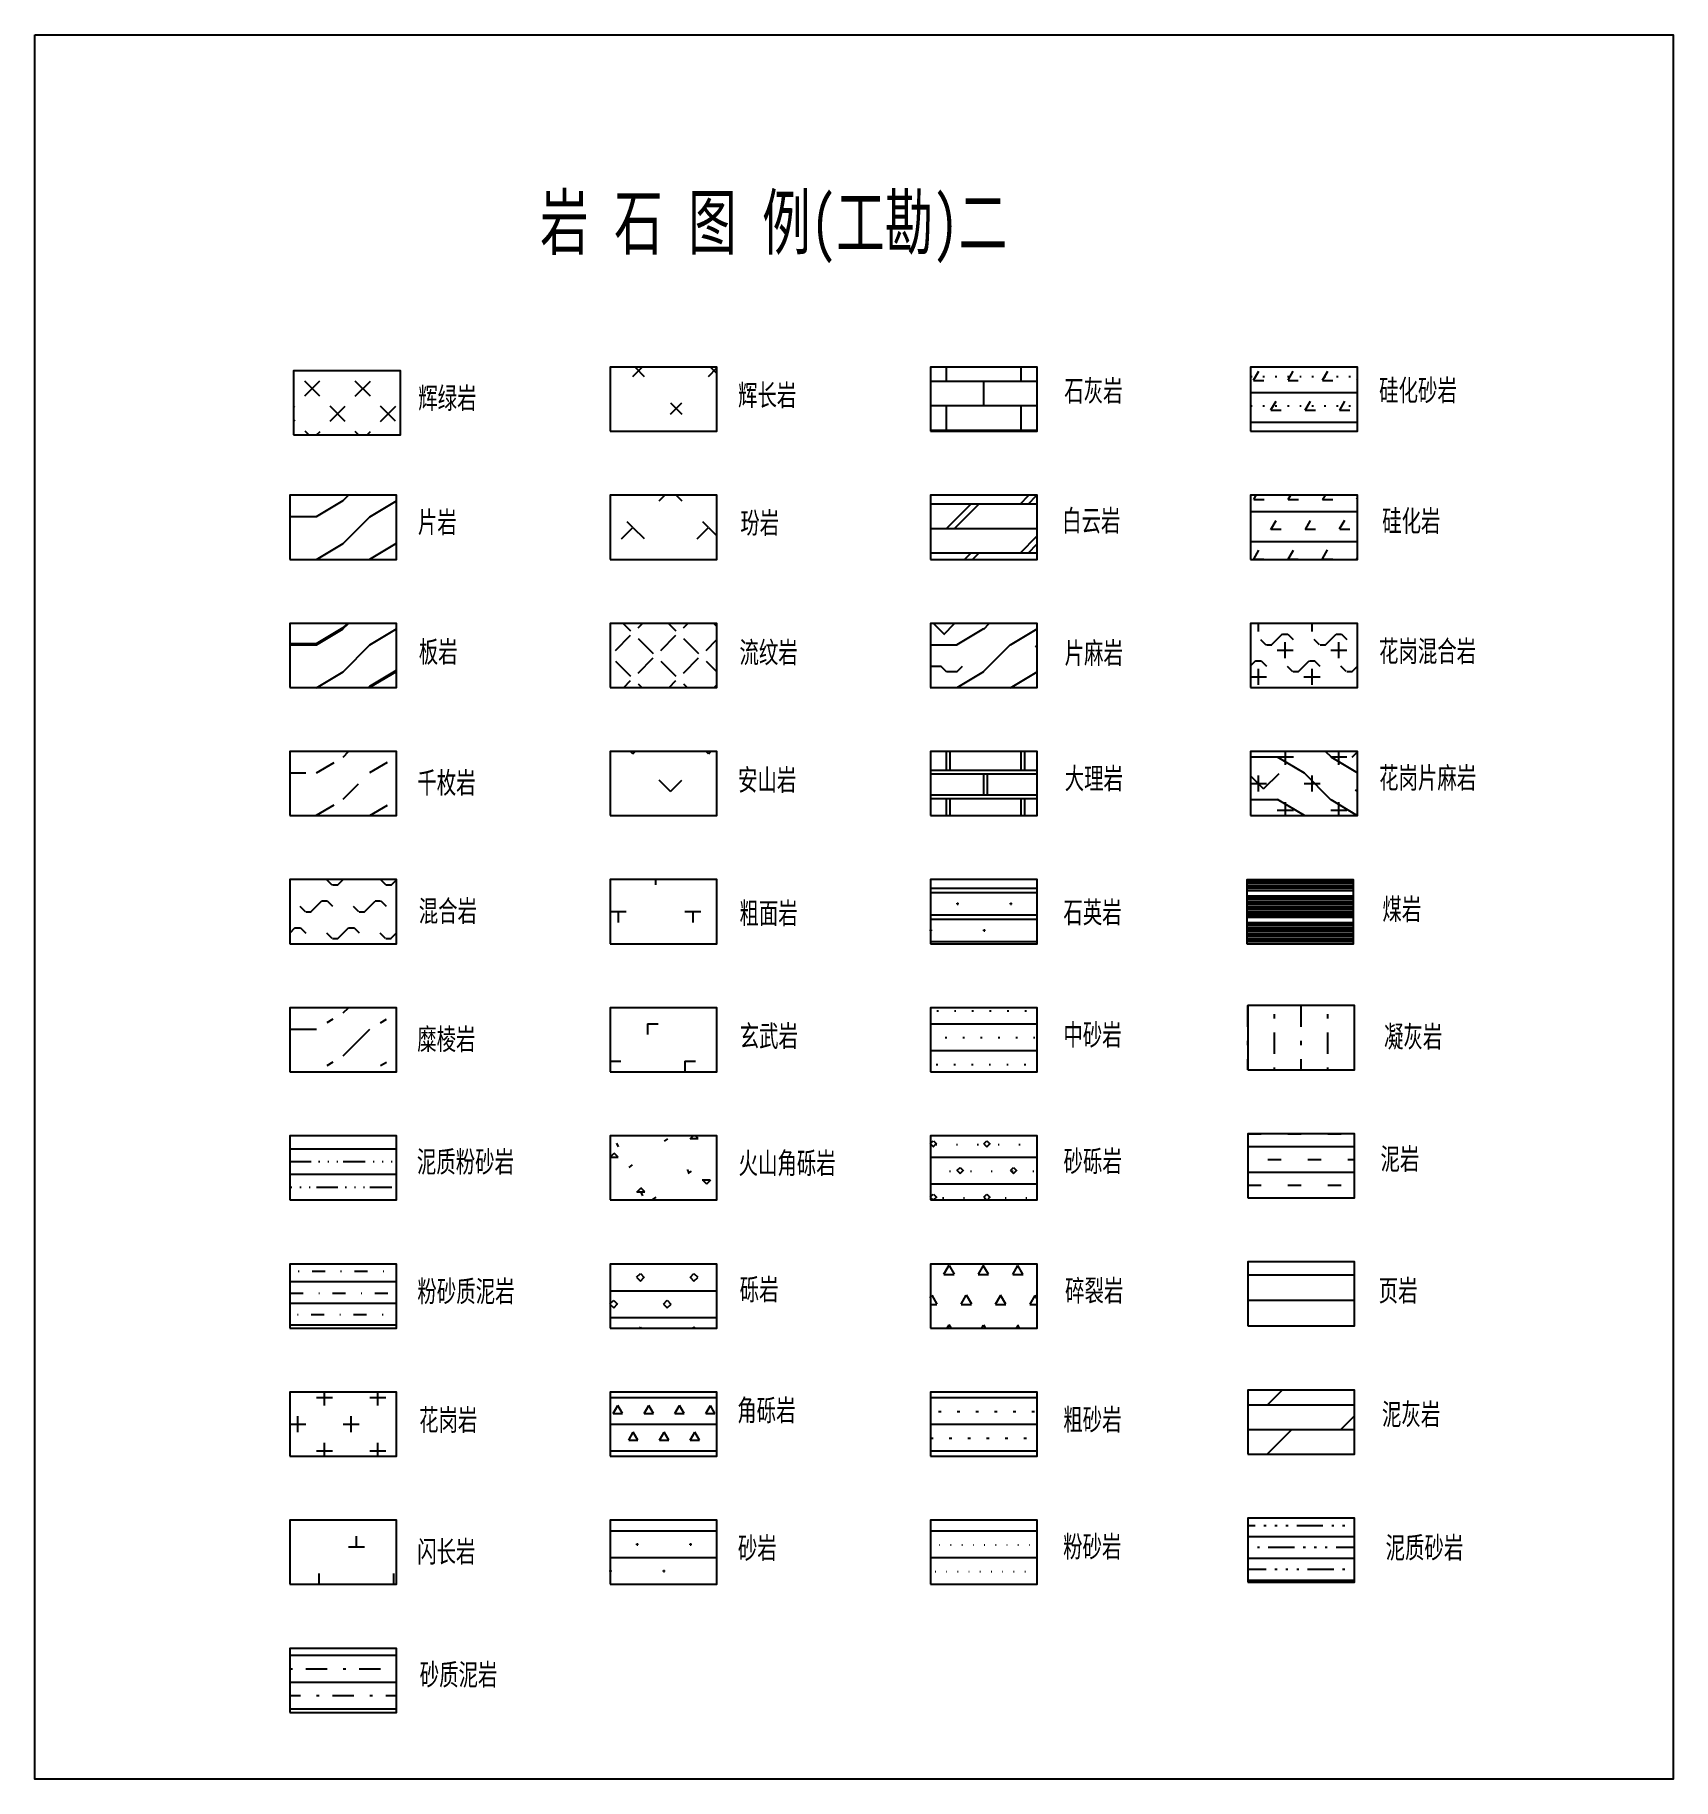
# Model space of a CAD drawing. Extents: x 0 to 0.307, y 0 to 0.327.
import ezdxf

# ---------------------------------------------------------------- set-up
doc = ezdxf.new("R2010")
doc.units = 0
doc.header["$MEASUREMENT"] = 0
doc.layers.get('0').update_dxf_attribs({"linetype": 'CONTINUOUS'})
doc.styles.add('LZ_FONTS_FS', font='hxm.ttf', dxfattribs={"width": 0.7})

msp = doc.modelspace()

# ---------------------------------------------------------------- hatches: boundary and pattern name
h = msp.add_hatch()
h.set_pattern_fill('GKHLY', color=256, scale=0.001, style=0, pattern_type=2)
h.set_pattern_definition([(45, (-0.491516, 0.1317885), (-0.004714045, 0.004714045), [0.004, -0.00266667]), (135, (-0.488689, 0.1317885), (-0.004714045, -0.004714045), [0.004, -0.00266667])])
h.paths.add_polyline_path([(0.04848, 0.26379), (0.04848, 0.25179), (0.06848, 0.25179), (0.06848, 0.26379)])
h = msp.add_hatch()
h.set_pattern_fill('GKHCY', color=256, scale=0.001, style=0, pattern_type=2)
h.set_pattern_definition([(45, (-0.312243, 0.03649), (-0.00707107, 0.00707107), [0.003, -0.007]), (315, (-0.312243, 0.038611), (0.00707107, 0.00707107), [0.003, -0.007])])
h.paths.add_polyline_path([(0.12776, 0.26449), (0.10776, 0.26449), (0.10776, 0.25249), (0.12776, 0.25249)])
h = msp.add_hatch()
h.set_pattern_fill('GKSHY', color=256, scale=0.001, style=0, pattern_type=2)
h.set_pattern_definition([(0, (-0.3122434, 0.03649), (0, 0.0046), []), (90, (-0.3122434, 0.03649), (-0.007, 0.0046), [0.0046, -0.0046])])
h.paths.add_polyline_path([(0.18776, 0.26449), (0.16776, 0.26449), (0.16776, 0.25249), (0.18776, 0.25249)])
h = msp.add_hatch()
h.set_pattern_fill('GKGHSY', color=256, scale=0.001, style=0, pattern_type=2)
h.set_pattern_definition([(60, (-0.3132105, 0.038723), (-0.00322346, 0.005583195), [0.001934076, -0.004512843]), (0, (-0.3132105, 0.038723), (0.00322346, 0.005583195), [0.001934076, -0.004512843]), (0, (-0.3122434, 0.042023), (0, 0.005583195), []), (0, (-0.3104434, 0.045023), (0, 0.005583195), [0.0003, -0.002])])
h.paths.add_polyline_path([(0.24776, 0.26449), (0.22776, 0.26449), (0.22776, 0.25249), (0.24776, 0.25249)])
h = msp.add_hatch()
h.set_pattern_fill('GKPY', color=256, scale=0.001, style=0, pattern_type=2)
h.set_pattern_definition([(0, (-0.3122434, 0.03649), (0, 0.008), [0.005, -0.035]), (30.9638, (-0.3072434, 0.03649), (1e-10, 0.008), [0.00583095, -0.04081666]), (45, (-0.3022434, 0.03949), (4e-19, 0.008), [0.0070711, -0.0494975]), (30.9638, (-0.2972434, 0.04449), (1e-10, 0.008), [0.00583095, -0.04081666]), (0, (-0.2922434, 0.04749), (0, 0.008), [0.005, -0.035]), (329.0364, (-0.2872434, 0.04749), (-3e-08, 0.008), [0.00583095, -0.04081666]), (315, (-0.2822434, 0.04449), (2e-18, 0.008), [0.0070711, -0.0494975]), (329.0362, (-0.2772434, 0.03949), (-2e-10, 0.008), [0.00583095, -0.04081666])])
h.paths.add_polyline_path([(0.06776, 0.24049), (0.04776, 0.24049), (0.04776, 0.22849), (0.06776, 0.22849)])
h = msp.add_hatch()
h.set_pattern_fill('GKFY', color=256, scale=0.001, style=0, pattern_type=2)
h.set_pattern_definition([(45, (-0.314365, 0.034368), (9e-19, 0.01414214), [0.003, -0.007]), (135, (-0.312243, 0.03649), (-0.01414214, 9e-19), [0.0015, -0.0085]), (315, (-0.312243, 0.03649), (0.01414214, -4e-18), [0.003, -0.007])])
h.paths.add_polyline_path([(0.12776, 0.24049), (0.10776, 0.24049), (0.10776, 0.22849), (0.12776, 0.22849)])
h = msp.add_hatch()
h.set_pattern_fill('GKBYY', color=256, scale=0.001, style=0, pattern_type=2)
h.set_pattern_definition([(0, (-0.3122434, 0.03649), (0, 0.0046), []), (45, (-0.3122434, 0.03649), (9e-19, 0.0092), [0.00650538, -0.01301077]), (45, (-0.3107434, 0.03649), (9e-19, 0.0092), [0.00650538, -0.01301077])])
h.paths.add_polyline_path([(0.18776, 0.24049), (0.16776, 0.24049), (0.16776, 0.22849), (0.18776, 0.22849)])
h = msp.add_hatch()
h.set_pattern_fill('GKGHY', color=256, scale=0.001, style=0, pattern_type=2)
h.set_pattern_definition([(60, (-0.3132105, 0.038723), (-0.00322346, 0.005583195), [0.001934076, -0.004512843]), (0, (-0.3132105, 0.038723), (0.00322346, 0.005583195), [0.001934076, -0.004512843]), (0, (-0.3122434, 0.042023), (0, 0.005583195), [])])
h.paths.add_polyline_path([(0.24776, 0.24049), (0.22776, 0.24049), (0.22776, 0.22849), (0.24776, 0.22849)])
h = msp.add_hatch()
h.set_pattern_fill('GKBY', color=256, scale=0.001, style=0, pattern_type=2)
h.set_pattern_definition([(0, (-0.3122434, 0.03649), (0, 0.008), [0.005, -0.035]), (30.9638, (-0.3072434, 0.03649), (1e-10, 0.008), [0.00583095, -0.04081666]), (45, (-0.3022434, 0.03949), (4e-19, 0.008), [0.0070711, -0.0494975]), (30.9638, (-0.2972434, 0.04449), (1e-10, 0.008), [0.00583095, -0.04081666]), (0, (-0.2922434, 0.04749), (0, 0.008), [0.005, -0.035]), (329.0364, (-0.2872434, 0.04749), (-3e-08, 0.008), [0.00583095, -0.04081666]), (315, (-0.2822434, 0.04449), (2e-18, 0.008), [0.0070711, -0.0494975]), (329.0362, (-0.2772434, 0.03949), (-2e-10, 0.008), [0.00583095, -0.04081666]), (0, (-0.312243, 0.03669), (0, 0.016), [0.005, -0.035]), (30.9638, (-0.307243, 0.03669), (-3e-10, 0.016), [0.005831, -0.0874643]), (45, (-0.302243, 0.03969), (2e-18, 0.016), [0.007071, -0.106066]), (30.9638, (-0.297243, 0.04469), (-3e-10, 0.016), [0.005831, -0.0874643]), (0, (-0.292243, 0.04769), (0, 0.016), [0.005, -0.035]), (329.0364, (-0.287243, 0.04769), (-5e-08, 0.016), [0.005831, -0.0874643]), (315, (-0.282243, 0.04469), (5e-18, 0.016), [0.007071, -0.106066]), (329.0362, (-0.277243, 0.03969), (2e-11, 0.016), [0.005831, -0.0874643]), (30.9638, (-0.267243, 0.03669), (-3e-10, 0.016), [0.005831, -0.0874643]), (45, (-0.262243, 0.03969), (2e-18, 0.016), [0.007071, -0.106066]), (30.9638, (-0.257243, 0.04469), (-3e-10, 0.016), [0.005831, -0.0874643]), (329.0364, (-0.247243, 0.04769), (-5e-08, 0.016), [0.005831, -0.0874643]), (329.0362, (-0.237243, 0.03969), (2e-11, 0.016), [0.005831, -0.0874643]), (315, (-0.322243, 0.04469), (5e-18, 0.016), [0.007071, -0.106066])])
h.paths.add_polyline_path([(0.06776, 0.21649), (0.04776, 0.21649), (0.04776, 0.20449), (0.06776, 0.20449)])
h = msp.add_hatch()
h.set_pattern_fill('GKLWY', color=256, scale=0.001, style=0, pattern_type=2)
h.set_pattern_definition([(45, (-0.3112434, 0.03749), (-0.00424264, 0.00424264), [0.004, -0.002]), (315, (-0.3112434, 0.03549), (0.00424264, 0.00424264), [0.004, -0.002])])
h.paths.add_polyline_path([(0.12776, 0.21649), (0.10776, 0.21649), (0.10776, 0.20449), (0.12776, 0.20449)])
h = msp.add_hatch()
h.set_pattern_fill('GKPMY', color=256, scale=0.001, style=0, pattern_type=2)
h.set_pattern_definition([(0, (-0.3122434, 0.03649), (0, 0.008), [0.005, -0.035]), (30.9638, (-0.3072434, 0.03649), (1e-10, 0.008), [0.00583095, -0.04081666]), (45, (-0.3022434, 0.03949), (4e-19, 0.008), [0.00707107, -0.0494975]), (30.9638, (-0.2972434, 0.04449), (1e-10, 0.008), [0.00583095, -0.04081666]), (0, (-0.2922434, 0.04749), (0, 0.008), [0.005, -0.035]), (329.0364, (-0.2872434, 0.04749), (-3e-08, 0.008), [0.00583095, -0.04081666]), (315, (-0.2822434, 0.04449), (2e-18, 0.008), [0.00707107, -0.0494975]), (329.0362, (-0.2772434, 0.03949), (-2e-10, 0.008), [0.00583095, -0.04081666]), (45, (-0.309743, 0.03849), (2e-18, 0.016), [0.004, -0.0525685]), (45, (-0.289743, 0.06549), (2e-18, 0.016), [0.004, -0.0525685]), (135, (-0.309743, 0.03849), (-2e-18, -0.016), [0.004, -0.0525685]), (135, (-0.289743, 0.06549), (-2e-18, -0.016), [0.004, -0.0525685]), (135, (-0.309243, 0.04749), (-2e-18, -0.016), [0.0014142, -0.0551543]), (45, (-0.313243, 0.04749), (2e-18, 0.016), [0.0014142, -0.0551543]), (0, (-0.312243, 0.04849), (0, 0.016), [0.002, -0.078]), (0, (-0.309243, 0.04749), (0, 0.016), [0.002, -0.078]), (45, (-0.307243, 0.04749), (2e-18, 0.016), [0.0014142, -0.0551543]), (45, (-0.293243, 0.05849), (2e-18, 0.016), [0.0014142, -0.0551543]), (0, (-0.292243, 0.05949), (0, 0.016), [0.002, -0.078]), (135, (-0.289243, 0.05849), (-2e-18, -0.016), [0.0014142, -0.0551543]), (0, (-0.289243, 0.05849), (0, 0.016), [0.002, -0.078]), (45, (-0.287243, 0.04249), (2e-18, 0.016), [0.0014142, -0.0551543]), (0, (-0.272243, 0.04049), (0, 0.016), [0.002, -0.078]), (0, (-0.269243, 0.03949), (0, 0.016), [0.002, -0.078]), (0, (-0.252243, 0.05149), (0, 0.016), [0.002, -0.078]), (0, (-0.249243, 0.05049), (0, 0.016), [0.002, -0.078])])
h.paths.add_polyline_path([(0.18776, 0.21649), (0.16776, 0.21649), (0.16776, 0.20449), (0.18776, 0.20449)])
h = msp.add_hatch()
h.set_pattern_fill('GKHGHHY', color=256, scale=0.001, style=0, pattern_type=2)
h.set_pattern_definition([(135, (-0.3142434, 0.03749), (-0.004999245, -0.004999245), [0.00141, -0.00566]), (0, (-0.3142434, 0.03749), (0.005, 0.005), [0.001, -0.009]), (45, (-0.3132434, 0.03749), (2e-08, 0.00999998), [0.00282843, -0.00424264]), (0, (-0.3112434, 0.03949), (0.005, 0.005), [0.001, -0.009]), (315, (-0.3102434, 0.03949), (0.005, 0.005), [0.00141421, -0.00565685]), (0, (-0.3122434, 0.03649), (0.005, 0.005), [0.003, -0.007]), (90, (-0.3107434, 0.03499), (-0.005, 0.005), [0.003, -0.007])])
h.paths.add_polyline_path([(0.24776, 0.21649), (0.22776, 0.21649), (0.22776, 0.20449), (0.24776, 0.20449)])
h = msp.add_hatch()
h.set_pattern_fill('GKQMY', color=256, scale=0.001, style=0, pattern_type=2)
h.set_pattern_definition([(0, (-0.3122434, 0.03649), (0, 0.008), [0.003, -0.037]), (30.9638, (-0.3072434, 0.03649), (1e-10, 0.008), [0.00383095, -0.04281666]), (45, (-0.3022434, 0.03949), (4e-19, 0.008), [0.0040711, -0.0524975]), (30.9638, (-0.2972434, 0.04449), (1e-10, 0.008), [0.00383095, -0.04281666]), (0, (-0.2922434, 0.04749), (0, 0.008), [0.003, -0.037]), (329.0364, (-0.2872434, 0.04749), (-3e-08, 0.008), [0.00383095, -0.0428167]), (315, (-0.2822434, 0.04449), (2e-18, 0.008), [0.0040711, -0.0524975]), (329.0362, (-0.2772434, 0.03949), (-2e-10, 0.008), [0.00383095, -0.0428167])])
h.paths.add_polyline_path([(0.06776, 0.19249), (0.04776, 0.19249), (0.04776, 0.18049), (0.06776, 0.18049)])
h = msp.add_hatch()
h.set_pattern_fill('GKASY', color=256, scale=0.001, style=0, pattern_type=2)
h.set_pattern_definition([(45, (-0.312243, 0.03649), (9e-19, 0.01414214), [0.003, -0.007]), (135, (-0.312243, 0.03649), (-0.01414214, 9e-19), [0.003, -0.007])])
h.paths.add_polyline_path([(0.12776, 0.19249), (0.10776, 0.19249), (0.10776, 0.18049), (0.12776, 0.18049)])
h = msp.add_hatch()
h.set_pattern_fill('GKDLY', color=256, scale=0.001, style=0, pattern_type=2)
h.set_pattern_definition([(0, (-0.3122434, 0.03649), (0, 0.0046), []), (90, (-0.3122434, 0.03719), (-0.007, 0.0046), [0.0039, -0.0053]), (0, (-0.3122434, 0.03719), (0, 0.0046), []), (90, (-0.3115434, 0.03719), (-0.007, 0.0046), [0.0039, -0.0053])])
h.paths.add_polyline_path([(0.18776, 0.19249), (0.16776, 0.19249), (0.16776, 0.18049), (0.18776, 0.18049)])
h = msp.add_hatch()
h.set_pattern_fill('GKHGPMY', color=256, scale=0.001, style=0, pattern_type=2)
h.set_pattern_definition([(0, (-0.3122434, 0.03649), (0, 0.008), [0.005, -0.035]), (30.9638, (-0.3072434, 0.03649), (1e-10, 0.008), [0.00583095, -0.04081666]), (45, (-0.3022434, 0.03949), (4e-19, 0.008), [0.00707107, -0.0494975]), (30.9638, (-0.2972434, 0.04449), (1e-10, 0.008), [0.00583095, -0.04081666]), (0, (-0.2922434, 0.04749), (0, 0.008), [0.005, -0.035]), (329.0364, (-0.2872434, 0.04749), (-2.5e-08, 0.008), [0.00583095, -0.04081666]), (315, (-0.2822434, 0.04449), (2e-18, 0.008), [0.00707107, -0.0494975]), (329.0362, (-0.2772434, 0.03949), (-2e-10, 0.008), [0.00583095, -0.04081666]), (45, (-0.309743, 0.03849), (2e-18, 0.016), [0.004, -0.0525685]), (45, (-0.289743, 0.06549), (2e-18, 0.016), [0.004, -0.0525685]), (135, (-0.309743, 0.03849), (-2e-18, -0.016), [0.004, -0.0525685]), (135, (-0.289743, 0.06549), (-2e-18, -0.016), [0.004, -0.0525685]), (135, (-0.309243, 0.04749), (-2e-18, -0.016), [0.0014142, -0.0551543]), (45, (-0.313243, 0.04749), (2e-18, 0.016), [0.0014142, -0.0551543]), (0, (-0.312243, 0.04849), (0, 0.016), [0.002, -0.078]), (0, (-0.309243, 0.04749), (0, 0.016), [0.002, -0.078]), (45, (-0.307243, 0.04749), (2e-18, 0.016), [0.0014142, -0.0551543]), (45, (-0.293243, 0.05849), (2e-18, 0.016), [0.0014142, -0.0551543]), (0, (-0.292243, 0.05949), (0, 0.016), [0.002, -0.078]), (135, (-0.289243, 0.05849), (-2e-18, -0.016), [0.0014142, -0.0551543]), (0, (-0.289243, 0.05849), (0, 0.016), [0.002, -0.078]), (45, (-0.287243, 0.04249), (2e-18, 0.016), [0.0014142, -0.0551543]), (0, (-0.272243, 0.04049), (0, 0.016), [0.002, -0.078]), (0, (-0.269243, 0.03949), (0, 0.016), [0.002, -0.078]), (0, (-0.252243, 0.05149), (0, 0.016), [0.002, -0.078]), (0, (-0.249243, 0.05049), (0, 0.016), [0.002, -0.078]), (0, (-0.3122434, 0.03649), (0.005, 0.005), [0.003, -0.007]), (90, (-0.3107434, 0.03499), (-0.005, 0.005), [0.003, -0.007])])
h.paths.add_polyline_path([(0.24776, 0.19249), (0.22776, 0.19249), (0.22776, 0.18049), (0.24776, 0.18049)])
h = msp.add_hatch()
h.set_pattern_fill('GKHHY', color=256, scale=0.001, style=0, pattern_type=2)
h.set_pattern_definition([(135, (-0.3142434, 0.03749), (-0.00499924, -0.00499924), [0.00141, -0.00566]), (0, (-0.3142434, 0.03749), (0.005, 0.005), [0.001, -0.009]), (45, (-0.3132434, 0.03749), (2e-08, 0.00999998), [0.00282843, -0.00424264]), (0, (-0.3112434, 0.03949), (0.005, 0.005), [0.001, -0.009]), (315, (-0.3102434, 0.03949), (0.005, 0.005), [0.00141421, -0.00565685])])
h.paths.add_polyline_path([(0.06776, 0.16849), (0.04776, 0.16849), (0.04776, 0.15649), (0.06776, 0.15649)])
h = msp.add_hatch()
h.set_pattern_fill('GKCMY', color=256, scale=0.001, style=0, pattern_type=2)
h.set_pattern_definition([(0, (-0.3122434, 0.03649), (0.007, 0.007), [0.003, -0.011]), (270, (-0.3107434, 0.03649), (0.007, -0.007), [0.002, -0.012])])
h.paths.add_polyline_path([(0.12776, 0.16849), (0.10776, 0.16849), (0.10776, 0.15649), (0.12776, 0.15649)])
h = msp.add_hatch()
h.set_pattern_fill('GKSYY', color=256, scale=0.001, style=0, pattern_type=2)
h.set_pattern_definition([(0, (-0.3122434, 0.03689), (0, 0.005), []), (90, (-0.3122434, 0.03889), (-0.005, 0.005), [0.0002, -0.0098]), (0, (-0.3122434, 0.03909), (0.005, 0.005), [0.0002, -0.0098]), (90, (-0.3120434, 0.03889), (-0.005, 0.005), [0.0002, -0.0098]), (0, (-0.3122434, 0.03889), (0.005, 0.005), [0.0002, -0.0098]), (0, (-0.3122434, 0.03609), (0, 0.005), [])])
h.paths.add_polyline_path([(0.18776, 0.16849), (0.16776, 0.16849), (0.16776, 0.15649), (0.18776, 0.15649)])
h = msp.add_hatch()
h.set_pattern_fill('GKMC', color=256, scale=0.001, style=0, pattern_type=2)
h.set_pattern_definition([(0, (-0.132971, -0.058525), (0, 0.01), []), (0, (-0.132971, -0.058425), (0, 0.01), []), (0, (-0.132971, -0.058125), (0, 0.01), []), (0, (-0.132971, -0.058025), (0, 0.01), []), (0, (-0.132971, -0.057925), (0, 0.01), []), (0, (-0.132971, -0.057825), (0, 0.01), []), (0, (-0.132971, -0.057725), (0, 0.01), []), (0, (-0.132971, -0.056525), (0, 0.01), []), (0, (-0.132971, -0.057125), (0, 0.01), []), (0, (-0.132971, -0.056925), (0, 0.01), []), (0, (-0.132971, -0.056125), (0, 0.01), []), (0, (-0.132971, -0.055725), (0, 0.01), []), (0, (-0.132971, -0.055125), (0, 0.01), []), (0, (-0.132971, -0.055525), (0, 0.01), []), (0, (-0.132971, -0.054725), (0, 0.01), []), (0, (-0.132971, -0.054525), (0, 0.01), []), (0, (-0.132971, -0.053525), (0, 0.01), []), (0, (-0.132971, -0.052725), (0, 0.01), []), (0, (-0.132971, -0.052525), (0, 0.01), []), (0, (-0.132971, -0.052125), (0, 0.01), []), (0, (-0.132971, -0.051725), (0, 0.01), []), (0, (-0.132971, -0.050525), (0, 0.01), []), (0, (-0.132971, -0.051125), (0, 0.01), []), (0, (-0.132971, -0.050725), (0, 0.01), []), (0, (-0.132971, -0.050125), (0, 0.01), []), (0, (-0.132971, -0.049725), (0, 0.01), []), (0, (-0.132971, -0.049525), (0, 0.01), []), (0, (-0.132971, -0.058325), (0, 0.01), []), (0, (-0.132971, -0.058225), (0, 0.01), []), (0, (-0.132971, -0.057525), (0, 0.01), []), (0, (-0.132971, -0.057025), (0, 0.01), []), (0, (-0.132971, -0.051525), (0, 0.01), []), (0, (-0.132971, -0.053125), (0, 0.01), [])])
h.paths.add_polyline_path([(0.22703, 0.15647), (0.24703, 0.15647), (0.24703, 0.16847), (0.22703, 0.16847)])
h = msp.add_hatch()
h.set_pattern_fill('GKMLY', color=256, scale=0.001, style=0, pattern_type=2)
h.set_pattern_definition([(0, (-0.3122434, 0.03649), (0, 0.008), [0.005, -0.035]), (30.9638, (-0.3052434, 0.03769), (1e-10, 0.008), [0.00133095, -0.04531666]), (45, (-0.3022434, 0.03949), (4e-19, 0.008), [0.0070711, -0.0494975]), (30.9638, (-0.2952434, 0.04569), (1e-10, 0.008), [0.00133095, -0.0453167]), (0, (-0.2922434, 0.04749), (0, 0.008), [0.005, -0.035]), (329.0364, (-0.2852434, 0.04629), (-3e-08, 0.008), [0.00133095, -0.0453167]), (315, (-0.2822434, 0.04449), (2e-18, 0.008), [0.0070711, -0.0494975]), (329.0362, (-0.2752434, 0.03829), (-2e-10, 0.008), [0.00133095, -0.0453167])])
h.paths.add_polyline_path([(0.06776, 0.14449), (0.04776, 0.14449), (0.04776, 0.13249), (0.06776, 0.13249)])
h = msp.add_hatch()
h.set_pattern_fill('GKXWY', color=256, scale=0.001, style=0, pattern_type=2)
h.set_pattern_definition([(0, (-0.3122434, 0.03649), (0.007, 0.007), [0.002, -0.012]), (270, (-0.3122434, 0.03649), (0.007, -0.007), [0.002, -0.012])])
h.paths.add_polyline_path([(0.12776, 0.14449), (0.10776, 0.14449), (0.10776, 0.13249), (0.12776, 0.13249)])
h = msp.add_hatch()
h.set_pattern_fill('GKZSY', color=256, scale=0.001, style=0, pattern_type=2)
h.set_pattern_definition([(0, (-0.3122434, 0.03649), (0, 0.005), []), (0, (-0.3122434, 0.03889), (0.005, 0.005), [0.0003, -0.003])])
h.paths.add_polyline_path([(0.18776, 0.14449), (0.16776, 0.14449), (0.16776, 0.13249), (0.18776, 0.13249)])
h = msp.add_hatch()
h.set_pattern_fill('GKNHY', color=256, scale=0.001, style=0, pattern_type=2)
h.set_pattern_definition([(90, (-0.0677634, 0.0624863), (-0.005, 0.005), [0.0008, -0.0092]), (90, (-0.0727634, 0.0608863), (-0.005, 0.005), [0.004, -0.006])])
h.paths.add_polyline_path([(0.22724, 0.13289), (0.24724, 0.13289), (0.24724, 0.14489), (0.22724, 0.14489)])
h = msp.add_hatch()
h.set_pattern_fill('GKNZFSY', color=256, scale=0.001, style=0, pattern_type=2)
h.set_pattern_definition([(0, (-0.3122434, 0.03649), (0, 0.0048), []), (0, (-0.3122434, 0.03889), (0.005, 0.0048), [0.004, -0.006]), (0, (-0.3122434, 0.03889), (0.0052, 0.0048), [0.0002, -0.0015])])
h.paths.add_polyline_path([(0.06776, 0.12049), (0.04776, 0.12049), (0.04776, 0.10849), (0.06776, 0.10849)])
h = msp.add_hatch()
h.set_pattern_fill('GKHSJLY', color=256, scale=0.0005, style=0, pattern_type=2)
h.set_pattern_definition([(0, (-0.312243, 0.03649), (0.01, 0.01), [0.0015, -0.0185]), (45, (-0.312243, 0.03649), (-0.01, 0.01), [0.00106066, -0.01308148]), (135, (-0.310743, 0.03649), (-0.01, -0.01), [0.00106066, -0.01308148]), (0, (-0.304993, 0.04224), (0.01, 0.01), [0.0015, -0.0185]), (315, (-0.304993, 0.04224), (0.01, 0.01), [0.00106066, -0.01308148]), (225, (-0.303493, 0.04224), (0.01, -0.01), [0.00106066, -0.01308148]), (0, (-0.317243, 0.03999), (0.01, 0.01), [0.0015, -0.0185]), (45, (-0.317243, 0.03999), (-0.01, 0.01), [0.00106066, -0.01308148]), (135, (-0.315743, 0.03999), (-0.01, -0.01), [0.00106066, -0.01308148]), (36.254, (-0.3122434, 0.03649), (-0.00443524, 0.00604802), [0.00075, -0.0075]), (296.2, (-0.308243, 0.03949), (0.00874827, 0.00430468), [0.00075, -0.0095])])
h.paths.add_polyline_path([(0.12776, 0.12049), (0.10776, 0.12049), (0.10776, 0.10849), (0.12776, 0.10849)])
h = msp.add_hatch()
h.set_pattern_fill('GKSHLY', color=256, scale=0.001, style=0, pattern_type=2)
h.set_pattern_definition([(45, (-0.3122434, 0.03899), (-0.005, 0.005), [0.0008, -0.00627107]), (315, (-0.3122434, 0.03899), (0.005, 0.005), [0.0008, -0.00627107]), (315, (-0.311678, 0.0395555), (0.005, 0.005), [0.0008, -0.00627107]), (45, (-0.311678, 0.038424), (-0.005, 0.005), [0.001, -0.00607107]), (0, (-0.3122434, 0.03649), (0, 0.005), []), (0, (-0.3122434, 0.03889), (0.0052, 0.005), [0.0002, -0.0037])])
h.paths.add_polyline_path([(0.18776, 0.12049), (0.16776, 0.12049), (0.16776, 0.10849), (0.18776, 0.10849)])
h = msp.add_hatch()
h.set_pattern_fill('GKNY', color=256, scale=0.001, style=0, pattern_type=2)
h.set_pattern_definition([(0, (-0.0727634, 0.0608863), (0, 0.0048), []), (0, (-0.0727634, 0.0632863), (0.00375, 0.0048), [0.0025, -0.005])])
h.paths.add_polyline_path([(0.22724, 0.12089), (0.22724, 0.10889), (0.24724, 0.10889), (0.24724, 0.12089)])
h = msp.add_hatch()
h.set_pattern_fill('GKFSZNY', color=256, scale=0.001, style=0, pattern_type=2)
h.set_pattern_definition([(0, (-0.3122434, 0.0364898), (0, 0.00405), []), (0, (-0.3090034, 0.0384338), (0.00405, 0.00405), [0.000162, -0.00243, 0.00243, -0.002916])])
h.paths.add_polyline_path([(0.06776, 0.09649), (0.04776, 0.09649), (0.04776, 0.08449), (0.06776, 0.08449)])
h = msp.add_hatch()
h.set_pattern_fill('GKLY', color=256, scale=0.001, style=0, pattern_type=2)
h.set_pattern_definition([(0, (-0.3122434, 0.03649), (0, 0.005), []), (45, (-0.3122434, 0.03899), (-0.005, 0.005), [0.001, -0.00607107]), (315, (-0.3122434, 0.03899), (0.005, 0.005), [0.001, -0.00607107]), (315, (-0.311536, 0.039697), (0.005, 0.005), [0.001, -0.00607107]), (45, (-0.311536, 0.038283), (-0.005, 0.005), [0.001, -0.00607107])])
h.paths.add_polyline_path([(0.12776, 0.09649), (0.10776, 0.09649), (0.10776, 0.08449), (0.12776, 0.08449)])
h = msp.add_hatch()
h.set_pattern_fill('GKSLY', color=256, scale=0.001, style=0, pattern_type=2)
h.set_pattern_definition([(120, (-0.3112764, 0.038723), (-0.00644692, -1e-10), [0.001934076, -0.00451284]), (60, (-0.3132105, 0.038723), (-0.00322346, 0.005583195), [0.001934076, -0.00451284]), (0, (-0.3132105, 0.038723), (0.00322346, 0.005583195), [0.001934076, -0.00451284])])
h.paths.add_polyline_path([(0.18776, 0.09649), (0.16776, 0.09649), (0.16776, 0.08449), (0.18776, 0.08449)])
h = msp.add_hatch()
h.set_pattern_fill('GKYY', color=256, scale=0.001, style=0, pattern_type=2)
h.set_pattern_definition([(0, (-0.0727634, 0.0608863), (0, 0.0048), [])])
h.paths.add_polyline_path([(0.22724, 0.09689), (0.22724, 0.08489), (0.24724, 0.08489), (0.24724, 0.09689)])
h = msp.add_hatch()
h.set_pattern_fill('GKHGY', color=256, scale=0.001, style=0, pattern_type=2)
h.set_pattern_definition([(0, (-0.3122434, 0.03649), (0.005, 0.005), [0.003, -0.007]), (90, (-0.3107434, 0.03499), (-0.005, 0.005), [0.003, -0.007])])
h.paths.add_polyline_path([(0.06776, 0.07249), (0.04776, 0.07249), (0.04776, 0.06049), (0.06776, 0.06049)])
h = msp.add_hatch()
h.set_pattern_fill('GKJLY', color=256, scale=0.001, style=0, pattern_type=2)
h.set_pattern_definition([(0, (-0.3122434, 0.03649), (0, 0.005), []), (120, (-0.3113774, 0.03849), (-0.0057735, -3e-10), [0.00173205, -0.00404145]), (60, (-0.3131095, 0.03849), (-0.00288675, 0.005), [0.00173205, -0.00404145]), (0, (-0.3131095, 0.03849), (0.00288675, 0.005), [0.00173205, -0.00404145])])
h.paths.add_polyline_path([(0.12776, 0.07249), (0.10776, 0.07249), (0.10776, 0.06049), (0.12776, 0.06049)])
h = msp.add_hatch()
h.set_pattern_fill('GKCSY', color=256, scale=0.001, style=0, pattern_type=2)
h.set_pattern_definition([(0, (-0.3122434, 0.03649), (0, 0.005), []), (0, (-0.3122434, 0.03889), (0.005, 0.005), [0.0005, -0.003])])
h.paths.add_polyline_path([(0.18776, 0.07249), (0.16776, 0.07249), (0.16776, 0.06049), (0.18776, 0.06049)])
h = msp.add_hatch()
h.set_pattern_fill('GKNHY1', color=256, scale=0.001, style=0, pattern_type=2)
h.set_pattern_definition([(0, (-0.0727634, 0.0608863), (0, 0.0046), []), (45, (-0.0727634, 0.0608863), (9e-19, 0.0092), [0.0065054, -0.01301077])])
h.paths.add_polyline_path([(0.24724, 0.06089), (0.24724, 0.07289), (0.22724, 0.07289), (0.22724, 0.06089)])
h = msp.add_hatch()
h.set_pattern_fill('GKSCY', color=256, scale=0.001, style=0, pattern_type=2)
h.set_pattern_definition([(0, (-0.3122434, 0.03649), (0.007, 0.007), [0.003, -0.011]), (90, (-0.3107434, 0.03649), (-0.007, 0.007), [0.002, -0.012])])
h.paths.add_polyline_path([(0.04776, 0.04849), (0.04776, 0.03649), (0.06776, 0.03649), (0.06776, 0.04849)])
h = msp.add_hatch()
h.set_pattern_fill('GKSY', color=256, scale=0.001, style=0, pattern_type=2)
h.set_pattern_definition([(0, (-0.3122434, 0.03649), (0, 0.005), []), (90, (-0.3122434, 0.03889), (-0.005, 0.005), [0.0002, -0.0098]), (0, (-0.3122434, 0.03909), (0.005, 0.005), [0.0002, -0.0098]), (90, (-0.3120434, 0.03889), (-0.005, 0.005), [0.0002, -0.0098]), (0, (-0.3122434, 0.03889), (0.005, 0.005), [0.0002, -0.0098])])
h.paths.add_polyline_path([(0.12776, 0.04849), (0.10776, 0.04849), (0.10776, 0.03649), (0.12776, 0.03649)])
h = msp.add_hatch()
h.set_pattern_fill('GKFSY', color=256, scale=0.001, style=0, pattern_type=2)
h.set_pattern_definition([(0, (-0.3122434, 0.03649), (0, 0.005), []), (0, (-0.3122434, 0.03889), (0.005, 0.005), [0.0001, -0.002])])
h.paths.add_polyline_path([(0.18776, 0.04849), (0.16776, 0.04849), (0.16776, 0.03649), (0.18776, 0.03649)])
h = msp.add_hatch()
h.set_pattern_fill('GKNZSY1', color=256, scale=0.001, style=0, pattern_type=2)
h.set_pattern_definition([(0, (-0.0122434, 0.0331837), (0, 0.004096), []), (0, (-0.0122434, 0.0352317), (0.0053248, 0.004096), [0.0004096, -0.0016384, 0.0004096, -0.0016384, 0.0049152, -0.0036864]), (0, (-0.001594, 0.0352317), (0.0053248, 0.004096), [0.0004096, -0.012288])])
h.paths.add_polyline_path([(0.24724, 0.04889), (0.22724, 0.04889), (0.22724, 0.03689), (0.24724, 0.03689)])
h = msp.add_hatch()
h.set_pattern_fill('GKSZNY1', color=256, scale=0.001, style=0, pattern_type=2)
h.set_pattern_definition([(0, (-0.0122434, 0.0331837), (0, 0.005), []), (0, (-0.0092434, 0.0306837), (0.005, 0.005), [0.004, -0.006]), (0, (-0.0122434, 0.0306837), (0.005, 0.005), [0.0005, -0.0095])])
h.paths.add_polyline_path([(0.06776, 0.02449), (0.04776, 0.02449), (0.04776, 0.01249), (0.06776, 0.01249)])

# ---------------------------------------------------------------- linework, layer by layer
for points in [[(0, 0.32674), (0.30691, 0.32674), (0.30691, 0), (0, 0)], [(0.04848, 0.25179), (0.06848, 0.25179), (0.06848, 0.26379), (0.04848, 0.26379)], [(0.10776, 0.25249), (0.12776, 0.25249), (0.12776, 0.26449), (0.10776, 0.26449)], [(0.16776, 0.25249), (0.18776, 0.25249), (0.18776, 0.26449), (0.16776, 0.26449)], [(0.22776, 0.25249), (0.24776, 0.25249), (0.24776, 0.26449), (0.22776, 0.26449)], [(0.04776, 0.22849), (0.06776, 0.22849), (0.06776, 0.24049), (0.04776, 0.24049)], [(0.10776, 0.22849), (0.12776, 0.22849), (0.12776, 0.24049), (0.10776, 0.24049)], [(0.16776, 0.22849), (0.18776, 0.22849), (0.18776, 0.24049), (0.16776, 0.24049)], [(0.22776, 0.22849), (0.24776, 0.22849), (0.24776, 0.24049), (0.22776, 0.24049)], [(0.04776, 0.20449), (0.06776, 0.20449), (0.06776, 0.21649), (0.04776, 0.21649)], [(0.10776, 0.20449), (0.12776, 0.20449), (0.12776, 0.21649), (0.10776, 0.21649)], [(0.16776, 0.20449), (0.18776, 0.20449), (0.18776, 0.21649), (0.16776, 0.21649)], [(0.22776, 0.20449), (0.24776, 0.20449), (0.24776, 0.21649), (0.22776, 0.21649)], [(0.04776, 0.18049), (0.06776, 0.18049), (0.06776, 0.19249), (0.04776, 0.19249)], [(0.10776, 0.18049), (0.12776, 0.18049), (0.12776, 0.19249), (0.10776, 0.19249)], [(0.16776, 0.18049), (0.18776, 0.18049), (0.18776, 0.19249), (0.16776, 0.19249)], [(0.22776, 0.18049), (0.24776, 0.18049), (0.24776, 0.19249), (0.22776, 0.19249)], [(0.04776, 0.15649), (0.06776, 0.15649), (0.06776, 0.16849), (0.04776, 0.16849)], [(0.10776, 0.15649), (0.12776, 0.15649), (0.12776, 0.16849), (0.10776, 0.16849)], [(0.16776, 0.15649), (0.18776, 0.15649), (0.18776, 0.16849), (0.16776, 0.16849)], [(0.22703, 0.15647), (0.24703, 0.15647), (0.24703, 0.16847), (0.22703, 0.16847)], [(0.04776, 0.13249), (0.06776, 0.13249), (0.06776, 0.14449), (0.04776, 0.14449)], [(0.10776, 0.13249), (0.12776, 0.13249), (0.12776, 0.14449), (0.10776, 0.14449)], [(0.16776, 0.13249), (0.18776, 0.13249), (0.18776, 0.14449), (0.16776, 0.14449)], [(0.22724, 0.13289), (0.24724, 0.13289), (0.24724, 0.14489), (0.22724, 0.14489)], [(0.04776, 0.10849), (0.06776, 0.10849), (0.06776, 0.12049), (0.04776, 0.12049)], [(0.10776, 0.10849), (0.12776, 0.10849), (0.12776, 0.12049), (0.10776, 0.12049)], [(0.16776, 0.10849), (0.18776, 0.10849), (0.18776, 0.12049), (0.16776, 0.12049)], [(0.22724, 0.10889), (0.24724, 0.10889), (0.24724, 0.12089), (0.22724, 0.12089)], [(0.04776, 0.08449), (0.06776, 0.08449), (0.06776, 0.09649), (0.04776, 0.09649)], [(0.10776, 0.08449), (0.12776, 0.08449), (0.12776, 0.09649), (0.10776, 0.09649)], [(0.16776, 0.08449), (0.18776, 0.08449), (0.18776, 0.09649), (0.16776, 0.09649)], [(0.22724, 0.08489), (0.24724, 0.08489), (0.24724, 0.09689), (0.22724, 0.09689)], [(0.04776, 0.06049), (0.06776, 0.06049), (0.06776, 0.07249), (0.04776, 0.07249)], [(0.10776, 0.06049), (0.12776, 0.06049), (0.12776, 0.07249), (0.10776, 0.07249)], [(0.16776, 0.06049), (0.18776, 0.06049), (0.18776, 0.07249), (0.16776, 0.07249)], [(0.22724, 0.06089), (0.24724, 0.06089), (0.24724, 0.07289), (0.22724, 0.07289)], [(0.04776, 0.03649), (0.06776, 0.03649), (0.06776, 0.04849), (0.04776, 0.04849)], [(0.10776, 0.03649), (0.12776, 0.03649), (0.12776, 0.04849), (0.10776, 0.04849)], [(0.16776, 0.03649), (0.18776, 0.03649), (0.18776, 0.04849), (0.16776, 0.04849)], [(0.22724, 0.03689), (0.24724, 0.03689), (0.24724, 0.04889), (0.22724, 0.04889)], [(0.04776, 0.01249), (0.06776, 0.01249), (0.06776, 0.02449), (0.04776, 0.02449)]]:
    msp.add_lwpolyline(points, close=True)

# ---------------------------------------------------------------- texts
at = {"attachment_point": 1, "style": 'LZ_FONTS_FS'}
for s, insert, char_height, width in [('\\fTxt|b0|i0|c134|p2;岩 石 图 例(工勘)二', (0.09466, 0.29664), 0.01, 0.1728185), ('\\fTxt|b0|i0|c134|p2;辉长岩', (0.13173, 0.26126), 0.004, 0.0291669), ('\\fTxt|b0|i0|c134|p2;石灰岩', (0.19285, 0.26208), 0.004, 0.0283057), ('\\fTxt|b0|i0|c134|p2;硅化砂岩', (0.25184, 0.26217), 0.004, 0.0275), ('\\fTxt|b0|i0|c134|p2;辉绿岩', (0.07182, 0.26072), 0.004, 0.0208), ('\\fTxt|b0|i0|c134|p2;片岩', (0.07176, 0.23746), 0.004, 0.0264), ('\\fTxt|b0|i0|c134|p2;玢岩', (0.13216, 0.23734), 0.004, 0.0237503), ('\\fTxt|b0|i0|c134|p2;白云岩', (0.19244, 0.23776), 0.004, 0.0297665), ('\\fTxt|b0|i0|c134|p2;硅化岩', (0.25241, 0.2377), 0.004, 0.0214), ('\\fTxt|b0|i0|c134|p2;板岩', (0.07192, 0.21319), 0.004, 0.0276), ('\\fTxt|b0|i0|c134|p2;流纹岩', (0.132, 0.21307), 0.004, 0.0281781), ('\\fTxt|b0|i0|c134|p2;片麻岩', (0.19292, 0.21296), 0.004, 0.0296544), ('\\fTxt|b0|i0|c134|p2;花岗混合岩', (0.25181, 0.2133), 0.004, 0.0296939), ('\\fTxt|b0|i0|c134|p2;安山岩', (0.13173, 0.1892), 0.004, 0.0298786), ('\\fTxt|b0|i0|c134|p2;大理岩', (0.19293, 0.18947), 0.004, 0.029167), ('\\fTxt|b0|i0|c134|p2;花岗片麻岩', (0.25183, 0.18958), 0.004, 0.028754), ('\\fTxt|b0|i0|c134|p2;千枚岩', (0.07165, 0.18866), 0.004, 0.0291212), ('\\fTxt|b0|i0|c134|p2;混合岩', (0.07191, 0.16463), 0.004, 0.0294099), ('\\fTxt|b0|i0|c134|p2;粗面岩', (0.132, 0.16422), 0.004, 0.0282), ('\\fTxt|b0|i0|c134|p2;石英岩', (0.19268, 0.16438), 0.004, 0.0301052), ('\\fTxt|b0|i0|c134|p2;煤岩', (0.25245, 0.16497), 0.004, 0.0268), ('\\fTxt|b0|i0|c134|p2;糜棱岩', (0.07163, 0.14062), 0.004, 0.0288), ('\\fTxt|b0|i0|c134|p2;玄武岩', (0.13204, 0.14121), 0.004, 0.0368), ('\\fTxt|b0|i0|c134|p2;中砂岩', (0.19268, 0.14145), 0.004, 0.0304645), ('\\fTxt|b0|i0|c134|p2;凝灰岩', (0.25275, 0.14109), 0.004, 0.0284463), ('\\fTxt|b0|i0|c134|p2;泥质粉砂岩', (0.07157, 0.11766), 0.004, 0.0359404), ('\\fTxt|b0|i0|c134|p2;火山角砾岩', (0.13183, 0.1174), 0.004, 0.0373), ('\\fTxt|b0|i0|c134|p2;砂砾岩', (0.19272, 0.11777), 0.004, 0.0308268), ('\\fTxt|b0|i0|c134|p2;泥岩', (0.2521, 0.1182), 0.004, 0.0227), ('\\fTxt|b0|i0|c134|p2;粉砂质泥岩', (0.07166, 0.09339), 0.004, 0.033145), ('\\fTxt|b0|i0|c134|p2;砾岩', (0.13204, 0.09373), 0.004, 0.0318), ('\\fTxt|b0|i0|c134|p2;碎裂岩', (0.193, 0.09352), 0.004, 0.0297932), ('\\fTxt|b0|i0|c134|p2;页岩', (0.25176, 0.09352), 0.004, 0.0251), ('\\fTxt|b0|i0|c134|p2;花岗岩', (0.07198, 0.06928), 0.004, 0.0287289), ('\\fTxt|b0|i0|c134|p2;角砾岩', (0.13159, 0.0711), 0.004, 0.0295198), ('\\fTxt|b0|i0|c134|p2;粗砂岩', (0.19266, 0.06936), 0.004, 0.0315), ('\\fTxt|b0|i0|c134|p2;泥灰岩', (0.25237, 0.07036), 0.004, 0.0321401), ('\\fTxt|b0|i0|c134|p2;砂岩', (0.13171, 0.0453), 0.004, 0.0277), ('\\fTxt|b0|i0|c134|p2;粉砂岩', (0.19264, 0.04557), 0.004, 0.0328), ('\\fTxt|b0|i0|c134|p2;泥质砂岩', (0.25305, 0.04538), 0.004, 0.0240737), ('\\fTxt|b0|i0|c134|p2;闪长岩', (0.07162, 0.04462), 0.004, 0.0288), ('\\fTxt|b0|i0|c134|p2;砂质泥岩', (0.0721, 0.02158), 0.004, 0.025)]:
    msp.add_mtext(s, dxfattribs=dict(at, insert=insert, char_height=char_height, width=width))

doc.saveas('drawing.dxf')
